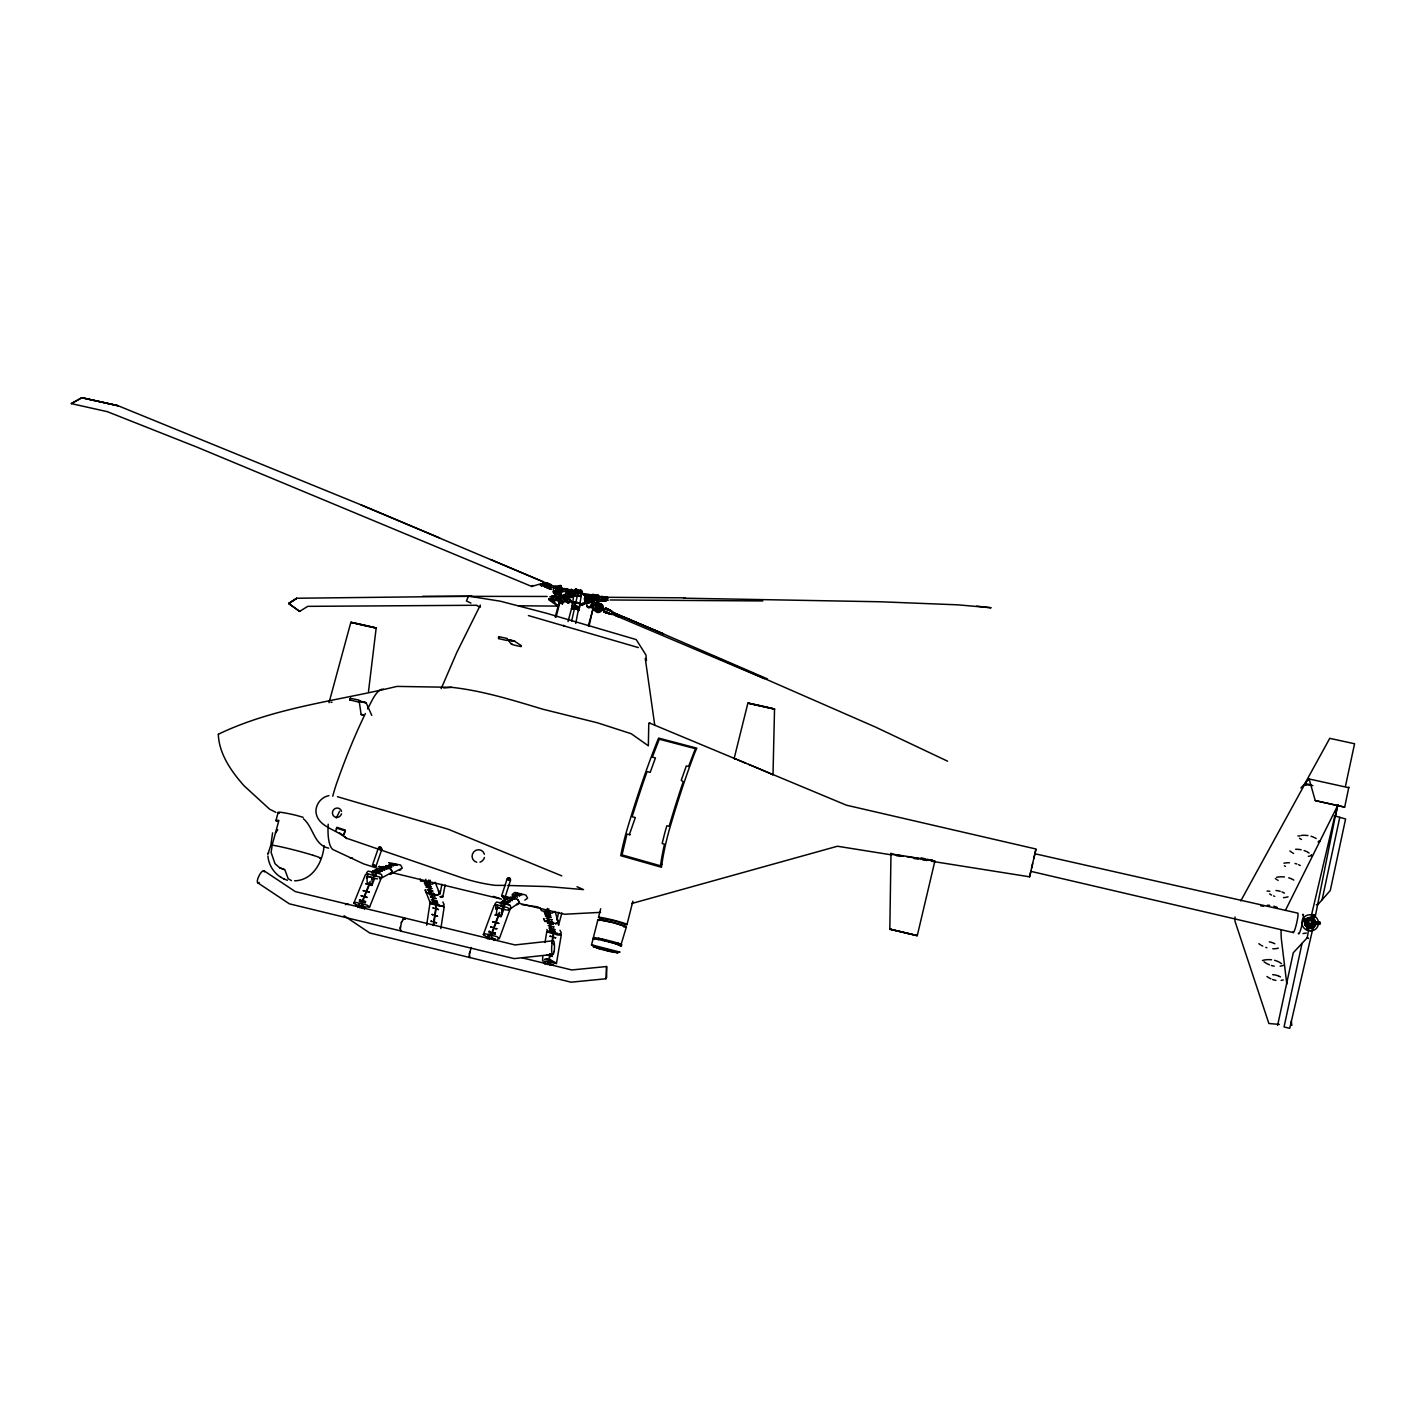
<?xml version="1.0" encoding="UTF-8"?>
<svg xmlns="http://www.w3.org/2000/svg" width="1426" height="1426" viewBox="0 0 1426 1426"><rect width="100%" height="100%" fill="white"/><g stroke="black" fill="none" stroke-linecap="round" stroke-linejoin="round"><path stroke-width="1.5" d="M502.718 896.722L501.685 895.724L507.157 878.79L509.153 878.826L510.668 879.789L505.196 896.883L503.2 896.829M502.522 896.615L503.325 896.116M559.259 595.961C559.758 590.703 559.901 599.829 560.65 598.064M566.443 598.207L566.55 597.654A2.246 1.052 0.5 0 0 565.427 597.458L565.391 597.441A4.064 3.208 89.6 0 0 569.812 602.396M570.489 601.291L568.065 598.332A2.317 1.355 -67.5 0 1 566.532 599.49A2.317 1.355 -67.5 0 1 565.569 598.171L565.142 597.94M503.717 896.241L503.128 896.027M504.947 897.168L503.895 896.33M505.196 896.883L501.792 895.599M575.32 594.089L574.714 595.818L575.694 592.86A1.979 1.408 70.9 0 0 574.393 590.417L562.361 588.671L561.808 587.405M555.267 593.073L557.263 593.59C552.468 583.858 566.336 585.48 556.514 586.781M575.088 594.767L574.928 595.676L573.965 593.537M356.161 905.884C355.965 903.834 361.598 909.806 365.359 908.095M508.583 880.234L507.175 879.004L509.884 880.484M592.343 595.48C592.45 590.204 589.847 612.895 591.451 595.551M590.774 595.498L593.947 596.228L594.945 598.047M559.883 602.538L561.951 603.269M1317.998 922.996C1319.175 926.24 1319.531 921.642 1320.405 923.246M1317.321 922.176C1316.608 921.249 1317.196 927.952 1316.697 922.978M1317.731 921.927L1316.893 923.798M890.983 853.158L889.824 929.146L892.961 929.948A87.681 7.95 13.5 0 0 914.155 934.939L917.274 935.634L934.868 861.126L931.713 860.413A81.318 9.626 9.3 0 0 920.946 858.63L904.619 856.028A84.972 10.053 9.3 0 0 899.77 855.279L898.736 855.119M890.822 929.413L889.824 929.146L917.274 935.634L914.137 934.85A81.71 6.898 13.5 0 0 892.926 929.841L889.824 929.146L890.84 929.182M1312.009 922.711L1312.544 920.358M555.659 594.909L557.833 594.357M593.412 608.332L596.799 609.847L598.938 604.357M597.512 596.763C594.553 594.285 599.063 594.464 599.722 596.763M1307.606 920.198L1307.678 921.16M1306.982 920.447L1307.018 921.57L1307.339 920.554M1307.945 920.964L1307.945 919.307L1307.072 920.822M1307.678 919.681L1306.448 920.715M1307.571 921.339L1308.177 919.913M557.459 592.182L559.758 593.412L556.372 593.893L557.085 593.163M773.017 774.425L774.532 709.043L771.466 708.276A79.66 12.923 13.8 0 0 750.896 703.678L747.901 703.089L734.14 758.489L736.101 759.274M560.026 595.141L561.131 594.054M594.517 610.078C599.312 617.743 608.51 604.713 599.401 603.661C596.674 603.679 591.879 603.572 594.072 604.25C595.034 602.645 594.517 604.357 599.455 601.255M561.684 596.407L560.329 597.316L565.944 594.357M491.346 936.65L493.218 938.397M546.942 954.707L548.208 954.85M573.412 596.246C574.589 594.25 572.824 597.013 572.592 593.519M573.983 594.232L573.359 593.234L573.43 595.997M358.407 904.369L360.368 906.134L358.407 904.369L358.086 905.51M571.879 596.995L574.339 594.624L573.234 594.874M572.147 594.999L573.395 594.25M570.578 593.608L570.739 595.872L572.913 595.783M571.683 592.699C571.291 592.877 573.02 595.89 574.001 595.48M572.735 594.945C572.753 587.227 560.168 592.592 557.245 594.089M573.127 594.749L574.232 594.82M560.543 585.623L559.865 592.806L561.309 592.129L561.684 588.35L560.489 586.995L561.684 588.35M570.863 596.015L572.361 595.676L572.503 593.198M589.098 598.617C590.827 595.854 584.482 596.656 589.312 599.49M368.871 874.281L368.817 874.441M552.914 591.469L553.734 593.466L556.265 594.018M554.767 590.827L555.16 592.86M582.503 593.466L591.594 594.981L594.357 597.013M366.981 876.812L367.213 882.837L372.382 884.084L373.969 880.145L373.184 877.026L371.972 879.379L372.382 884.084M555.035 596.46C551.648 598.867 561.487 595.605 553.217 598.118A100.765 31.907 25.9 0 0 548.885 598.76L549.99 599.152M561.095 594.392C561.398 597.726 560.329 592.325 561.363 596.335M553.591 586.799L554.322 586.122M591.54 602.2L591.451 601.202L591.897 602.218A3.815 2.264 -67.4 0 1 589.544 606.941A3.815 2.264 -67.4 0 1 586.87 605.07M596.549 606.282L597.173 605.016L598.688 605.925M494.733 939.663L495 938.682L494.786 939.663M544.518 962.764L544.75 961.89L544.465 963.584M592.396 601.219L591.719 602.057L591.059 600.667L591.309 596.585L592.61 595.462L591.309 596.585M591.933 599.312L591.897 597.886M593.216 594.357L592.146 594.499M593.234 594.82L593.287 594.571M595.337 603.358C596.371 601.736 595.925 604.981 597.244 601.023M596.3 603.376L596.228 602.521M601.612 606.638L600.667 605.765M603.269 600.453A97.61 11.283 0.2 0 1 606.513 600.132L606.549 599.74A102.048 4.67 3.7 0 0 600.114 599.597L596.496 599.33L597.369 597.654M601.415 596.549L605.854 597.209A103.724 2.567 7.1 0 1 607.939 597.547L606.692 597.423A97.645 2.299 7.2 0 1 603.483 596.959L600.667 596.478M604.232 601.077L603.555 600.453L605.587 600.738A103.617 12.602 0.7 0 0 607.761 600.275L606.549 599.74M552.682 954.44L514.18 958.611L400.92 931.142L400.296 928.13M400.314 927.863L400.456 926.579M549.794 910.822L548.297 910.465M590.257 597.244L589.954 599.312L588.653 598.991M590.204 599.223L590.346 597.084C588.368 595.676 587.637 598.956 590.204 599.223L588.974 599.455M590.417 599.348L590.56 597.013M400.243 928.736L401.508 922.176L404.414 917.934L514.982 944.939L553.431 940.732M425.269 881.054L426.82 881.268M597.227 607.993L598.51 605.462L595.783 605.515L596.442 607.494L598.421 605.533L597.138 606.371M428.263 881.678L428.852 879.949M559.224 597.191L561.184 597.476L560.079 595.498M561.184 597.53L560.471 594.945M594.285 594.749L595.302 596.3L594.214 603.43M594.856 602.824L594.446 603.822M591.897 594.606L591.327 602.538L596.068 602.948M1311.278 924.048L1311.189 922.551M1312.847 920.323L1311.314 920.572M1318.052 923.228L1318.533 921.962M1320.12 923.495L1319.799 922.64L1319.513 923.959M1304.968 920.198L1305.164 918.611M1305.111 919.324L1304.63 919.645M1310.441 928.29A5.597 5.383 23.3 0 1 1304.612 923.513A5.597 5.383 23.3 0 1 1308.854 917.578A5.597 5.383 23.3 0 1 1315.396 921.321A5.597 5.383 23.3 0 0 1306.109 919.075L1305.592 920.287M1305.129 920.554L1306.537 919.503L1305.093 918.647M1306.751 920.144L1306.287 919.841M591.059 600.667L592.218 601.897L589.598 601.398L591.38 602.556M469.457 953.495L469.724 957.523L571.113 982.193L605.979 978.753L606.638 977.291L606.603 966.525L571.755 969.965L552.397 965.224M557.78 600.15L560.097 594.963M566.086 599.205L567.619 600.293L568.528 598.207M559.259 599.223L563.11 602.485L560.222 598.813L557.673 599.116L559.723 599.722M501.756 910.519L502.202 909.128L501.774 910.608M557.12 599.865L559.562 594.963M557.637 599.811L557.655 599.918A2.299 1.818 89.5 0 0 558.19 600.399L558.439 601.79L560.186 600.667M589.704 597.637C583.127 596.246 591.255 599.241 588.136 597.886M580.917 604.428L581.558 603.858M577.084 594.731L577.049 595.872L577.423 594.963M578.154 595.979L578.261 594.856L578.903 596.086M574.108 595.64L574.731 593.18M562.646 591.041C584.553 594.66 558.618 584.375 562.682 590.667M573.109 592.521C573.305 587.227 570.596 595.622 571.416 589.134M586.514 597.957L586.674 596.799A2.977 2.335 89.7 0 1 589.954 596.87M394.859 864.887L393.255 864.78M559.955 590.524L557.816 589.295L560.311 592.182L556.603 593.466M558.154 593.287L558.279 592.04M558.76 587.352L558.885 586.086M560.988 585.712L559.598 585.623M560.489 590.471L560.721 589.33M1317.677 922.372L1316.929 921.927M1316.465 923.656L1317.571 921.891M543.163 585.07L541.666 584.143L543.573 584.446A102.298 37.272 6.8 0 1 550.935 586.906L554.732 588.475L556.033 587.441M551.292 584.749L547.548 583.127A97.77 30.606 2.3 0 0 543.805 582.289L543.769 582.664A102.28 37.326 6.8 0 1 547.441 583.858L546.835 584.036M601.629 604.571L598.67 611.701M572.682 596.228L573.983 594.981M556.693 600.293L556.283 599.009L559.455 593.911M598.171 609.882L593.751 608.866L593.893 607.672M597.138 610.31L596.228 609.918L598.67 604.071L596.05 603.109L597.69 603.287M1307.161 938.058L1309.015 927.595L1312.883 928.433L1289.746 1028.289L1284.06 1026.952L1302.045 943.335M368.496 691.539L376.179 628.01L373.166 627.244A78.68 11.925 15.4 0 0 353.612 622.859L350.849 622.324L329.014 702.697M1310.031 926.116L1313.257 926.633L1311.67 926.579A4.349 4.189 23.3 0 0 1314.576 923.656M1310.227 919.734L1310.975 919.966A2.888 2.781 23.3 0 0 1307.517 922.408A2.888 2.781 23.3 0 0 1310.547 925.492L1311.831 925.955M1311.171 926.098L1310.155 925.527M1317.606 904.904L1330.28 890.519L1345.591 818.97L1334.807 815.904L1311.635 914.476L1312.49 914.886M1312.74 915.474L1311.581 915.332L1313.578 916.116M336.643 829.112L336.536 828.078L335.876 831.037M1312.669 916.758L1311.26 916.258L1312.597 917.346M1312.383 926.668L1311.457 926.169A3.797 3.654 23.3 0 0 1314.077 923.478M1312.865 921.82L1312.615 921.481M560.899 595.569L560.668 594.107M561.897 595.444L562.931 595.872M561.291 595.694L562.468 595.783M600.15 605.373L599.562 603.751L599.134 604.998L601.54 606.157M1313.631 916.49L1314.309 916.882M1312.455 916.312L1315.289 916.241L1313.15 915.51M1314.576 915.314L1315.485 915.367L1335.324 816.029M609.294 613.501L610.31 613.946L605.248 612.556L609.205 613.733A96.112 5.294 18.7 0 0 612.021 614.517L611.166 614.143A102.012 6.025 18.8 0 0 607.583 613.037L603.715 611.986M604.25 612.2L606.959 613.02M485.927 937.221L485.838 937.025M610.239 614.107L608.742 613.483M565.783 594.161L567.958 592.45A3.048 1.141 6.1 0 1 571.541 592.503L571.38 592.663M598.207 606.763L596.46 606.157L597.155 605.177M591.897 602.218L591.612 601.059M591.487 602.699L592.36 601.469M571.22 596.852L570.935 596.87A2.353 1.836 89.5 0 1 570.008 593.626A2.353 1.836 89.5 0 1 572.699 592.949A2.495 1.961 89.5 0 0 569.776 593.715A2.495 1.961 89.5 0 0 570.988 597.227A2.495 1.961 89.5 0 0 573.484 595.105L574.286 595.694M573.02 595.337L573.27 595.462A2.353 1.836 89.5 0 1 570.846 596.959L571.077 596.585M426.641 925.153L429.957 903.3L431.615 902.979M433.165 925.331L436.124 905.688M433.611 925.438L436.57 905.795M595.141 603.644L594.321 602.521L595.159 603.858M1314.505 925.902L1314.166 927.542M440.848 928.593L444.199 906.74L442.916 905.528M591.594 596.763L592.236 596.906M590.667 601.932L591.523 601.38M594.161 604.178L593.84 602.681M469.51 953.228L469.76 951.998M556.14 587.672L555.694 585.908L557.994 586.407M496.943 908.487L496.515 909.342L496.961 907.899M469.368 954.101L471.204 947.524M556.728 597.227L555.409 598.421M558.457 593.43L559.58 593.145L558.742 593.697M555.89 587.975C554.678 587.334 556.087 588.065 555.73 587.191M554.91 587.744L555.89 587.441M542.771 955.652L542.575 960.928L556.425 963.548L561.274 935.01L559.848 933.763M544.982 942.497L546.818 931.517L548.404 931.178M547.584 963.388L547.406 964.261M552.914 931.873L554.126 933.246M548.422 962.479L549.901 953.691M551.755 942.711L553.235 933.923M548.885 962.586L550.365 953.798M552.219 942.818L553.698 934.03M549.42 963.744L547.334 964.422L553.538 964.956M550.507 964.101L550.311 965.01M432.916 903.496L434.324 904.173M438.709 904.886L440.117 905.563M572.717 594.856L573.288 593.751L571.862 594.392M545.231 909.966L546.711 910.412L547.334 908.398M576.55 588.778L575.088 589.58L576.585 589.491M371.491 872.872L373.077 873.247L372.667 875.564M374.272 874.245L376.268 874.013L375.84 876.33M572.396 593.911L570.953 593.519L572.361 593.608M572.147 593.786L571.202 593.376M574.696 594.535L574.856 596.335L575.427 594.196M395.43 863.782L375.056 872.462L368.068 871.143L366.5 872.944L367.266 875.314M375.056 872.462L381.455 874.352L382.15 876.705L379.423 878.773M605.301 598.956L602.628 598.795M500.134 903.817L501.756 904.209L501.31 906.526M502.932 906.918L503.378 904.583L504.911 905.403M1312.704 925.617L1312.989 924.137M394.949 863.657L374.557 872.338M439.974 894.173L441.9 884.28M439.868 896.669L442.862 896.74L445.162 884.886M1317.303 923.121L1316.947 921.927M1317.357 923.567L1317.517 922.265M508.119 909.77L510.918 907.685L510.223 905.314L503.752 903.211L520.116 893.656M520.615 893.763L512.344 898.166M577.067 590.382C587.245 594.036 576.906 589.883 581.238 590.114M1306.751 920.43L1306.198 920.929A3.975 3.815 23.3 0 1 1307.909 919.806L1307.642 921.232M573.609 595.729L572.967 600.738M557.406 918.273L558.6 912.301M486.106 936.882L495.232 939.645M561.88 912.907L558.618 925.117M1277.625 1025.383L1293.275 952.764L1306.876 938.148L1308.498 938.361M1317.232 904.904L1316.323 904.53M603.537 598.136L602.966 598.225M603.572 598.902L602.574 598.171L605.337 598.35M603.679 598.777L604.535 598.082L603.002 597.904M558.012 598.35L559.687 598.35L558.635 597.922M577.387 595.426L571.683 621.005M578.332 595.622L578.885 595.123M1345.538 785.886L1354.575 743.748L1329.745 738.347L1304.843 783.658M1322.098 899.77L1339.78 817.312M1348.836 787.74L1309.121 778.97L1315.253 800.592L1344.682 807.134L1348.853 787.116M613.073 614.25L612.111 612.93L614.428 613.643M613.055 613.358L614.303 613.501M612.057 613.269L614.481 614.125L613.84 613.394M586.353 597.405L586.763 596.781A2.977 2.335 89.7 0 0 586.585 600.97A2.977 2.335 89.7 0 0 589.936 600.863L589.829 601.219M367.641 877.56L367.177 878.184M1030.855 871.339L1293.435 932.586A10.053 1.176 -77 0 0 1296.715 922.854A10.053 1.176 -77 0 0 1297.874 913.157L1034.902 853.746L1035.989 849.023L846.367 805.173L649.579 723.053M350.136 699.221L350.636 698.33L358.942 700.095M350.35 699.043L350.19 700.006L358.586 702.055M931.249 861.197L1029.572 876.812L1030.588 872.427M1035.098 852.926L1033.797 858.559M1035.882 849.486L1031.568 868.22M1032.656 863.514L1029.572 876.812M1316.858 922.426L1316.537 923.513M1317.196 922.889L1318.266 924.315L1319.87 923.977M561.755 602.984L557.192 599.972L558.546 600.506M562.789 603.786L560.774 602.806L561.755 603.269M581.077 596.638L580.115 602.432M268.694 852.819L267.874 853.924M621.005 944.743L626.353 927.06M626.977 924.618L632.894 901.161M551.523 596.781L552.379 596.086M551.559 596.389L556.889 596.549L556.889 597.476M552.575 596.514L552.094 596.3A96.291 37.45 22.6 0 0 549.83 596.852M554.447 596.032L555.605 596.193L552.058 596.46M594.731 946.187L591.54 944.832L593.109 938.7L598.813 939.627M595.355 938.361L593.412 937.47L597.904 919.752M598.528 917.31L600.702 908.754M588.261 625.978L594.25 604.802M589.081 626.21L593.769 604.588M630.239 834.709L626.941 834.121L622.039 854.905L660.505 865.778L660.666 864.477A44.545 6.791 -76.8 0 1 664.017 846.206L664.48 844.174L662.163 843.532L664.605 833.586L666.833 825.743L669.133 826.331L670.844 820.538A230.406 32.566 -76.6 0 1 683.232 781.662L681.236 780.343L686.316 765.887L688.562 766.475L695.389 748.686L659.293 739.221L652.324 757.153L655.443 757.937L650.203 772.375L647.065 771.573L646.121 774.247A265.931 41.033 -76.5 0 0 633.697 811.697L632.128 816.741L635.319 817.561L629.329 834.727M555.213 617.03L560.365 597.904M556.033 617.28L561.006 598.136M567.78 589.562L565.053 589.455M571.719 608.92L572.396 602.289M575.391 589.99L577.601 593.02L577.993 591.879M572.664 602.342L573.84 603.341M568.029 621.593L571.594 608.385L572.717 608.724M573.252 602.129L576.086 602.628M577.013 590.578L582.075 591.772L580.435 590.275M579.954 604.891L579.722 605.016A5.258 0.998 14.9 0 0 581.452 604.089A5.258 0.998 14.9 0 0 575.498 602.022A5.258 0.998 14.9 0 0 571.79 602.164M572.218 602.432A4.741 0.909 14.9 0 1 575.961 602.467L576.764 602.788A4.741 0.909 14.9 0 1 581.309 604.571L581.345 604.66A4.741 0.909 14.9 0 1 579.758 605.052L580.703 604.838M572.325 602.467L572.539 602.556A4.741 0.909 14.9 0 0 573.929 603.323L574.054 603.608A4.741 0.909 14.9 0 1 572.289 602.61L572.272 602.2A4.741 0.909 14.9 0 1 576.033 602.235L576.817 602.414A4.741 0.909 14.9 0 1 581.362 604.339L576.764 602.788M575.747 623.412L578.457 609.365M578.225 610.488L580.667 604.214M582.592 604.749L581.719 605.194L582.45 603.947M588.065 594.339L588.653 595.89M1319.531 923.228L1318.462 922.8M272.58 832.891L270.887 845.012L267.91 853.96M275.931 820.61L278.088 812.695M272.152 845.119L278.89 820.431A26.702 1.8 14.6 0 0 277.09 821.394M604.82 597.12L603.733 596.959L606.228 597.28M605.979 597.227L604.374 596.763M324.112 845.743C322.722 862.017 312.9 880.323 294.629 880.822M595.712 602.538L595.587 604.089L594.41 602.521M595.569 604.036L594.553 602.699M497.585 904.886L497.71 906.383M581.327 595.908C580.756 596.71 581.594 597.138 581.202 593.965M336.358 817.936L339.62 811.251M555.677 933.406L554.643 932.729L557.637 933.299M401.312 922.854L401.758 921.553M428.21 881.892L429.707 882.248M548.226 910.768L548.85 908.754M560.525 593.02L561.184 585.872M595.712 606.139L597.173 605.016M549.973 922.569C542.7 890.127 548.725 940.055 559.776 934.547L561.345 932.996L559.99 930.251M547.031 911.802L552.005 913.175L554.91 911.392M546.871 929.502L548.297 932.265L553.199 933.46L550.008 922.408M542.825 584.535L541.185 584.981M552.789 932.034L550.204 931.641L551.327 932.105M540.294 584.731L541.737 584.072L540.418 584.5M540.507 584.696L541.47 584.072M549.812 931.998L551.755 931.873M429.689 882.302L430.331 880.305M425.233 881.232L425.875 879.236M558.653 600.346C554.322 600.774 550.026 599.883 555.177 600.578M553.341 601.059C551.327 600.31 553.787 600.364 553.413 601.112M553.395 600.061L550.864 600.096L553.538 600.649M552.486 600.168C555.873 600.72 550.81 599.847 552.005 600.613M518.85 605.765L558.119 606.121L554.072 601.968A139.873 113.492 -86.4 0 0 551.702 599.918L551.719 599.74M552.575 600.863L552.325 600.667M442.898 901.998L444.181 904.708L442.577 906.241C427.943 907.685 435.483 880.555 420.652 881.108L420.242 879.04M427.034 882.979L432.096 884.28L434.841 882.551M425.18 890.056L430.385 903.3L436.106 905.154L426.57 882.872M578.653 595.302L579.419 596.389L579.616 595.48M434.324 903.407L433.005 903.389L435.661 904.066M373.879 865.867L372.578 864.744L378.389 848.042M373.683 865.992L376.09 865.885L381.776 849.522C382.328 847.935 377.284 846.955 378.692 848.933M586.977 597.12L587.387 597.94M1311.189 931.018L1311.563 929.948M570.792 593.644L571.879 593.84M1306.519 919.966L1305.681 920.34M1306.644 920.447L1306.822 919.271M1312.597 920.643L1312.829 920.037A3.797 3.654 23.3 0 1 1313.542 920.715M1318.07 923.014L1320.226 922.337M1319.567 923.567L1318.729 923.21M1319.995 923.798L1320.155 922.604M470.705 948.753L471.115 947.737M501.578 915.242L503.039 911.25L502.54 908.166L501.578 915.242L496.319 913.977L497.282 906.9M497.317 939.253L499.385 938.486L509.991 909.449L507.513 907.56L496.177 904.833L494.056 905.599L483.343 934.6L486.052 936.525M487.781 937.007L488.084 935.884L489.76 936.472M499.314 912.444L490.918 935.171M491.435 935.385L499.813 912.569M502.54 906.241L502.558 907.56M494.091 939.164L494.127 940.465M561.309 592.129L560.828 593.341L556.372 593.893M364.129 906.918L369.619 906.989L381.099 878.416L379.726 877.061L367.391 873.835L365.43 874.637L353.844 903.157L356.518 905.064M361.17 903.763L370.243 881.321M369.922 883.496L361.651 903.799M361.295 906.294L361.616 905.154L363.22 905.546L363.577 906.918L362.347 906.473M373.719 875.297L373.844 876.58M592.485 601.701L591.273 601.915M592.432 602.111L591.237 601.968M593.002 601.184L594.25 599.33L591.808 599.241M489.189 938.023L489.243 939.271M504.127 906.722L504.18 907.952M597.69 608.064L596.621 607.333M598.189 605.319L597.476 607.975M595.034 610.578L594 609.9M598.92 606.888L599.259 608.492M600.31 604.036L598.528 605.266M602.432 610.007L603.162 608.278M612.039 612.057L612.182 611.701A102.066 5.936 27.3 0 1 608.902 609.9L605.462 607.85M605.979 608.064L610.542 610.578A96.219 5.223 27.4 0 1 613.055 612.075L602.289 607.904M545.178 586.639L545.302 587.12A103.474 45.846 10.2 0 1 542.504 585.159L543.573 584.446M546.479 587.334L545.195 587.066L551.63 589.33M547.744 587.28L550.846 588.974M548.315 587.102L547.21 586.371A97.948 40.57 11.5 0 0 543.538 584.803M646.459 660.523L645.925 654.962L636.21 639.579L546.764 613.323L500.312 601.202L468.512 596.157L466.427 600.952L470.936 603.091M441.169 688.669L456.89 652.27L480.366 605.087M572.289 606.371L579.33 608.278M579.081 610.221L578.136 610.096M578.617 610.809L577.655 608.973L572.04 608.064M554.536 600.079C553.252 598.011 549.58 600.774 551.773 600.007M560.507 596.514L559.865 597.744M558.671 601.059L559.188 601.059M560.525 602.521L561.095 601.38L562.557 602.057M562.307 603.715L561.024 602.931L562.236 603.804M563.27 599.009L564.66 596.193M557.352 598.367A2.299 1.818 89.5 0 1 558.315 596.407L559.705 594.999M1285.414 910.394L1338.034 804.817M601.986 599.847L601.647 599.972M573.715 592.467C575.534 590.114 573.502 592.842 571.095 590.81M573.359 593.234L574.767 594.072M573.84 594.018L573.965 595.177L575.302 594.802M603.269 599.063L605.034 598.439M572.414 595.676L573.377 593.947M571.006 593.751L571.095 595.622M556.015 594.624L555.784 594.268M555.017 594.642L556.639 594.268M1240.78 900.893L1304.683 784.389L1312.883 785.619M578.778 592.966L577.191 595.801M567.584 602.538L563.359 599.704L561.523 596.335A3.012 0.98 26.6 0 1 560.668 595.355L560.008 596.175L559.652 595.141M564.981 597.494L565.534 598.314A3.832 3.012 89.6 0 0 569.723 602.164M595.016 603.358L595.64 602.913M275.557 832.731L277.731 829.611M275.521 832.766L276.573 831.126M563.733 595.248L563.769 596.799L565.89 597.244M555.997 600.328L555.926 600.328A107.003 35.222 27.4 0 1 549.937 599.597L548.903 599.9L558.012 606.193M612.396 613.233L613.394 613.661L612.752 612.752M613.911 613.875L612.128 613.447M553.573 601.041L552.575 600.382M564.001 595.765L564.001 596.692L564.019 595.515M402.72 919.378L403.914 917.987M1306.769 919.93L1304.95 920.43M1311.243 920.055L1312.669 919.806M1317.695 922.604L1319.139 921.784M1318.533 922.622L1319.513 922.782M1320.102 923.264L1318.89 923.977M506.016 903.032L508.636 902.587L507.21 902.319M557.281 589.669L558.493 589.615M553.217 598.118L550.026 599.473M551.577 599.259L550.882 599.187M549.883 599.312L550.454 599.312M549.776 599.918A102.119 25.704 30.2 0 0 552.593 600.649L553.217 600.257M600.096 610.239L601.006 609.241L596.175 607.155M564.001 602.556L559.812 599.686L558.849 597.227M553.894 587.655L554.821 586.478M590.649 601.13L590.204 601.112A2.335 1.39 -67.3 0 1 589.669 601.915L590.275 602.075M498.833 636.834L498.565 638.491L498.654 636.816M581.095 593.929L582.378 593.929M372.578 864.744L376.09 865.885M372.614 865.119L373.434 865.635M608.492 609.365L606.834 608.617L608.136 609.401M605.141 609.098L609.312 610.078M607.423 610.061L609.562 610.364L609.009 609.49L610.702 610.845M610.471 610.72L611.522 611.184M374.218 865.742L375.323 865.76M598.171 610.061L596.781 610.809L597.209 609.597L599.205 610.453M81.817 397.836L71.3 403.611L81.763 397.676L117.948 405.679L361.295 504.982M380.671 878.523L392.4 872.07L390.688 868.969L378.514 866.58L379.726 866.348M550.917 964.332L550.258 965.135L552.29 964.796M551.131 962.639L549.67 962.283M559.259 593.626L560.311 593.305M580.168 592.966L581.826 592.824L581.416 591.826M546.746 961.57L548.208 961.926M545.98 963.923L544.411 963.709L545.071 962.907M512.148 894.423L514.857 892.391L525.855 895.029L527.62 898.13L524.821 900.145M509.385 909.521L519.403 902.569L517.674 899.432L506.533 896.758L503.717 898.808L506.533 896.776M349.994 699.899L350.582 698.312M350.35 698.33L349.851 699.916L350.689 698.401M390.938 873.871L389.708 874.12L392.471 872.088L390.688 868.969M390.92 873.871L402.328 868.095L400.581 865.012L388.567 862.677M587.423 602.61L582.735 604.909M571.309 594.143L572.842 594.179M517.888 904.387L516.64 904.619L519.474 902.587L517.691 899.45M440.955 896.687L442.113 896.883L441.204 896.704M566.051 598.867L565.837 598.225M571.202 593.519L570.667 595.355L572.361 595.729M603.733 598.902L603.091 599.08M603.804 599.063L605.105 598.795L602.538 598.777M1300.904 787.99L1309.121 778.97M541.238 585.694L542.272 585.337L540.365 585.052M560.275 586.068L559.206 586.068L560.347 585.426M1315.253 800.592L1344.682 807.134M596.603 602.538L594.571 603.216M501.738 896.098L502.79 895.956M502.326 896.294L505.089 896.99M565.534 598.314L566.871 597.744M345.502 904.708L346.286 903.995A6.203 1.907 -63.6 0 1 348.015 904.726M353.844 903.157L355.805 902.391L367.017 905.1L369.619 906.989M401.401 931.089L289.335 903.817L257.839 882.854M595.408 603.679L594.072 603.644M557.798 587.459L558.76 586.835L557.94 588.047L560.026 589.295M557.423 588.368L558.618 588.368M509.991 909.449L507.923 910.234M597.993 611.522L601.006 604.214L601.701 605.373M556.996 596.799L556.764 596.852M598.207 597.815L598.278 599.58M599.419 611.041L597.726 611.291M483.343 934.6L485.482 933.852L496.89 936.615L499.385 938.486M612.717 613.216L613.946 613.733M614.143 614.285L613.091 614.125M565.124 597.316L564.197 596.817M589.972 601.13L590.257 601.202A2.335 1.39 -67.3 0 1 589.598 601.879M566.657 598.136L565.837 598.563M587.102 602.806L581.398 604.428M603.109 598.118L603.679 598.047A108.661 5.33 3.9 0 0 607.904 597.94M591.202 601.38L590.204 601.255M557.905 598.688L557.798 597.619L559.616 597.654M288.765 603.679L299.638 611.398L307.749 606.353L476.783 605.266M597.423 606.71L597.779 606.763M976.774 606.139L991.106 607.761L957.826 604.838L880.27 601.772L683.571 598.171M218.392 734.212C274.202 707.349 337.267 700.932 396.891 686.405L451.579 687.314C482.737 690.754 512.861 700.202 542.753 709.185L597.423 722.804L631.237 733.73L648.349 745.816L648.777 723.303A39.447 4.26 81.8 0 1 650.042 723.463M560.685 588.457L559.259 587.851L560.186 587.209M564.856 597.013L565.73 597.316M593.305 601.112C583.181 607.369 585.533 589.651 592.788 596.104M572.646 594.571L572.093 594.482M572.45 605.497L572.521 606.674M577.851 606.478C583.787 609.775 571.808 603.555 572.682 606.513M589.526 597.708L588.207 597.262M603.448 598.011L605.854 597.209M585.409 602.36L582.182 603.323M532.861 585.444L531.702 586.46L539.901 584.054M1306.501 920.626C1303.346 919.271 1302.419 923.103 1304.344 920.715M542.094 585.462L541.149 585.409M540.81 584.25L541.827 584.036M583.573 593.947L584.856 594.072M607.708 597.779C608.207 602.36 594.232 598.385 598.51 597.244L684.997 597.85M556.889 597.405L556.015 597.173M581.665 603.929L582.147 605.034M583.412 594.624L584.749 595.034M606.603 966.525L605.979 978.753M381.794 849.308L380.011 849.165M612.61 613.002L613.75 613.198M614.214 614.321L612.217 613.75M571.951 597.244C568.314 599.241 568.101 592.111 571.131 592.129M374.236 865.671L375.252 865.974M375.555 866.348L374.895 865.439M542.753 582.664L543.805 582.289M502.665 909.325L503.717 909.877L502.772 910.483M555.962 589.936L557.816 589.295M328.943 795.637C321.51 796.991 315.841 803.943 315.93 811.501C317.053 827.133 337.249 829.522 346.661 838.595M291.457 880.591L288.177 878.737L284.861 869.646L279.71 867.792L275.004 863.693L271.118 852.409L272.188 845.137A26.72 1.515 14.5 0 1 312.936 855.261M498.922 907.738L499.76 908.344M631.718 903.514L837.418 846.242L891.91 854.94M600.382 601.059L603.234 600.453L600.114 599.633M1315.235 915.296L1314.184 915.26M604.963 600.649L603.519 600.417L606.353 600.417M604.802 600.613L600.542 599.918M443.753 687.992L451.579 687.314M597.048 605.462L598.1 605.658M561.274 935.01L546.818 931.517M1307.018 938.058L1308.319 938.326M444.199 906.74L429.957 903.3M600.738 597.476L603.465 596.941M603.911 610.613L604.499 608.849M559.776 587.886L560.668 588.047M399.583 870.092L400.813 869.86M947.577 761.181L875.457 727.064L713.053 656.049M572.343 605.462L574.09 605.515M571.773 608.118L572.664 607.797M572.806 608.367L571.398 608.652M571.969 608.349L572.45 609.027M579.455 608.118L578.136 608.403M555.231 586.977L547.37 583.287M469.724 957.523L369.708 932.978L344.058 915.742M1302.972 933.584L1306.323 933.014M425.251 890.074L426.552 892.836L437.996 895.082L439.671 893.549L435.162 882.302M544.999 921.356L543.627 918.576L544.999 921.374L556.603 923.656L558.208 922.087L555.498 912.854M555.391 923.87L558.279 922.105L556.817 919.307L557.744 920.02M604.018 600.97L601.13 601.13M605.052 600.774L606.282 600.72M436.802 895.296L439.618 893.532L438.299 890.787L439.208 891.5M553.948 944.868L553.983 943.638M555.374 596.139L556.425 596.282M550.222 589.188L546.764 587.601M604.481 599.17L602.913 598.67M541.024 585.623L542.736 585.373L541.434 585.712M612.431 612.77L613.18 613.055M366.945 876.651L366.5 878.06L368.015 875.778M558.689 924.975L558.208 924.28M593.198 602.592L592.271 602.556L593.323 602.824M572.058 593.073L570.739 593.376M571.933 595.319L571.666 595.07M381.562 848.114L379.066 846.759L380.011 847.739M373.38 865.19L375.448 865.653M375.822 866.17L374.414 866.045M581.576 605.194L582.164 604.143M603.109 601.148L602.129 600.702M577.851 592.075L575.266 591.79M375.163 628.064L376.179 628.01L375.198 627.761M600.56 912.355L564.5 914.244L519.064 903.335M1297.945 835.975L1299.977 835.921M559.117 586.817L560.668 587.476M593.198 597.957L594.268 597.993L592.075 597.886M593.769 594.606L592.877 594.749L597.138 595.195M1315.146 916.294L1313.988 916.152M624.41 926.383L613.643 922.533L599.33 919.948M1314.184 917.292L1315.093 917.078L1313.881 916.562M1310.993 921.232L1312.152 921.356M1313.524 921.784L1312.58 921.784M603.394 599.972L603.394 599.936A108.661 5.241 3.9 0 0 607.797 599.883M1311.118 925.955L1312.615 926.009M1311.76 927.488L1312.722 927.399M422.684 596.282L547.156 596.46M472.059 596.211L296.893 598.243L288.747 603.465L299.692 611.398M592.699 595.123L591.594 602.093M595.408 594.981L598.296 595.302M558.35 596.478L559.955 596.496M588.742 599.473L590.311 599.49M594.072 599.437L594.874 599.419M610.15 599.972L762.767 600.934M505.624 885.421L495.428 885.35A98.376 48.056 21.1 0 1 463.183 878.256L346.785 838.31L339.566 832.909M593.412 937.47L599.134 938.379M591.808 600.096L593.073 600.132L591.986 600.061M593.893 597.957L592.77 597.94M593.59 599.312L592.949 599.401M591.54 944.832L620.043 952.122L617.351 951.819M619.936 945.759L617.886 944.511M620.684 945.973L621.593 945.991L615.337 943.727M507.781 885.475L548.226 886.58L583.519 889.61L576.995 886.722M598.51 597.244L602.396 597.369A141.744 110.568 -85.6 0 1 606.21 597.601L607.12 597.708M596.817 606.406L597.993 607.102M441.454 896.633L440.759 896.687M773.534 709.007L774.532 709.043L771.537 708.455A85.364 14.848 13.9 0 1 763.676 706.797M345.163 830.912L343.987 834.192L345.163 830.912L336.536 828.078M572.254 608.296L573.341 608.421M551.042 586.942L547.21 586.371M1267.072 891L1269.835 891.268M538.119 906.954L522.219 904.654M593.858 604.713L592.503 608.029L589.205 606.763M1312.9 917.132L1311.956 916.775L1313.524 917.257M1260.798 905.884L1263.543 906.187M1279.318 1024.403L1268.89 1023.512L1235.023 921.321A32.067 30.962 22.8 0 1 1235.041 917.007M592.681 602.841L592.004 602.645M1318.783 921.945L1319.888 922.23M606.692 597.423L607.939 597.547M606.513 600.132L607.761 600.275M572.878 608.064L578.6 610.025M521.934 894.601L522.13 894.904M613.911 614.428L612.574 613.857M388.906 865.012L388.781 864.726M553.591 600.025L552.646 599.829M559.277 588.635L560.596 588.813M603.162 597.886L605.23 598.171M604.392 599.259L602.77 598.991M1310.512 926.811L1309.46 926.757A4.349 4.189 23.3 0 1 1307.107 919.788A4.349 4.189 23.3 0 1 1314.451 921.463M587.833 595.212L584.107 594.606M606.3 597.084L603.947 596.656M560.133 594.767L561.666 595.159M574.036 605.48L575.32 605.729M573.27 608.385L576.55 609.169M906.704 856.652L921 858.933M896.277 855.636L900.644 856.331M913.763 858.416L918.13 859.112M922.497 859.807L926.864 860.502M520.722 895.261L520.74 895.51M519.242 896.312L519.42 896.098M393.309 865.867L393.255 866.117M1312.847 914.529L1314.326 914.832M1311.67 921.285L1313.293 921.659M549.117 584.678L550.65 584.963M1310.797 926.116L1312.223 926.704M1310.423 926.775L1312.348 927.203M572.539 602.556L573.787 602.414M601.897 596.442L606.531 597.316M773.569 708.865L774.532 709.043L747.901 703.089L750.985 703.856A85.364 14.848 13.9 0 0 756.6 705.193M503.485 897.025L504.447 896.651M503.966 897.31L501.685 895.885M611.665 951.712L615.283 952.265L613.162 951.356M559.135 589.883L560.471 590.061M582.325 594.161L584.09 594.606M1313.774 915.225L1312.348 914.868M932.818 860.698A85.221 10.927 9.3 0 1 931.731 860.538A84.794 10.535 13.3 0 0 932.818 860.698L934.868 861.126L928.593 859.682M392.061 863.443L391.99 863.693M395.109 865.154L395.055 865.404M517.299 897.079L517.317 897.346M510.758 896.936L510.758 897.204M598.617 938.219L602.146 939.039M598.296 939.449L605.23 941.071M81.621 397.694L117.948 405.679M1304.95 783.534L1311.154 784.906M81.763 397.676L118.019 405.768M71.3 403.611L107.324 411.668L197.18 447.229L531.845 586.514M498.922 636.673L507.3 638.527M498.547 638.616L506.925 640.488M601.808 938.914L605.551 939.823M603.929 948.86L595.676 947.256L597.85 948.183M607.03 950.661L617.868 952.942L611.291 950.803M610.542 951.623L604.196 950.09M575.141 589.366L581.897 590.97M576.781 589.972L581.844 591.166M575.302 605.711L577.922 606.46M516.533 893.87L520.633 894.851M501.738 899.182L391.312 872.48M546.497 911.856L541.47 910.644L540.08 907.827M503.717 903.389L496.605 902.052L495 903.852L495.767 906.241M505.107 903.71L509.314 904.726M367.035 876.402L377.427 878.915M495.891 907.435L506.462 909.984M404.414 917.934L405.002 919.164L404.414 917.934L295.325 891.606L263.846 870.68M359.245 901.392L365.519 902.908M488.868 932.836L495.25 934.387M544.411 959.27L553.965 961.587M522.273 957.844L545.944 963.655M1335.164 815.993L1334.308 816.011M1313.239 916.954L1314.255 917.542M1311.492 925.884L1312.223 926.098M605.408 939.752L612.823 941.641M605.105 940.982L608.866 941.926M606.781 949.431L593.073 946.597L599.722 948.736M606.513 949.502L609.954 950.269M601.041 949.27L604.464 950.037M608.777 941.944L612.52 942.889M1309.549 925.795L1313.114 926.74M441.686 896.205L442.862 896.74M528.422 615.569L638.349 647.582M609.027 950.162L612.841 951.071M598.189 948.468L601.968 949.377M612.217 942.853L615.818 943.816M612.538 941.623L618.831 943.406M380.599 847.151L380.795 847.222M379.886 849.504L381.758 849.361L378.567 848.399M1311.635 927.987L1312.758 928.326M337.445 796.706L447.96 829.13L561.791 875.867M550.65 599.455L551.024 599.544M590.827 602.129L590.221 601.772M615.64 942.497L620.773 944.065M377.444 868.256L363.648 863.906L332.775 849.468A50.177 14.67 -76.4 0 1 328.194 824.21M604.107 608.688C598.581 609.9 611.469 613.929 612.182 614.16M612.592 614L613.715 614.41M303.15 817.33L296.483 815.405A26.684 1.889 14.7 0 0 279.264 813.373M312.954 855.261L316.875 856.527A26.755 1.515 14.5 0 1 319.887 858.505M541.363 585.462L542.611 584.838A108.376 42.352 5.6 0 0 548.208 587.869L548.279 587.904M336.821 827.294L345.431 830.146M553.948 596.496L554.001 596.514A100.747 31.978 25.9 0 0 551.702 596.799M493.396 896.366L499.724 898.523M577.459 593.127L575.444 592.539A5.258 1.016 14.9 0 1 580.952 593.59A5.258 1.016 14.9 0 1 584.303 595.337M582.485 593.466L581.452 593.02M1305.753 918.629L1306.234 919.039A5.597 5.383 23.3 0 0 1309.139 928.059M370.047 877.079L371.081 877.168L369.584 876.812M283.952 878.951L287.41 880.288M576.603 590.774L577.886 591.683M279.71 867.792L284.273 869.593M577.173 609.08L578.19 609.508M734.158 758.418L736.03 759.167M771.038 773.944L773.017 774.728L770.985 773.837M476.997 605.729L480.402 607.12M615.372 613.483L616.014 613.733A137.449 82.797 -69.8 0 1 618.599 614.998C628.117 619.454 611.54 616.335 615.372 613.483L663.5 633.946L623.875 617.084M595.622 606.923L596.763 607.672M600.631 606.745L598.35 605.765M596.852 611.112L598.421 611.843M745.976 763.249L745.673 763.124A80.712 8.057 23.7 0 0 741.199 761.27M439.582 537.887L361.152 504.947L543.056 581.737M748.632 764.354L759.595 768.953A95.934 10.374 23.7 0 1 763.142 770.468L764.3 770.949A79.909 7.986 23.6 0 1 766.618 771.947M490.651 559.509L542.95 581.648M574.018 603.733L573.876 603.465A5.258 0.998 14.9 0 1 571.951 602.378M598.118 602.645L601.522 604.339M600.382 605.551L598.029 604.517M613.18 612.538L662.876 633.679M560.418 591.22L558.992 590.614L560.561 591.148M764.443 678.705L612.449 614.267M598.1 608.866L599.49 609.455M593.751 608.866L596.478 609.294L595.961 610.524L597.423 611.362M578.6 591.915L579.705 591.879M598.67 604.071L599.633 605.212M598.599 606.745L601.522 607.993L601.54 606.282M597.066 611.451L597.94 609.918L596.977 608.991M662.234 633.411L767.384 678.901M596.995 609.49L598.457 610.114M594.303 939.413L593.109 938.7M620.025 943.905L621.896 944.761M555.017 962.265L556.425 963.548M509.581 877.97C507.603 877.578 512.968 879.575 507.727 877.756M328.675 848.149C313.773 845.03 313.667 827.347 303.417 818.774M558.885 591.576L557.726 590.507M275.878 812.339L269.621 809.202L244.06 785.797C231.422 771.555 218.998 753.855 218.321 734.372M610.061 610.328L611.54 610.952M541.987 584.607L540.989 584.482L542.486 584.642M267.91 855.992C268.587 864.673 273.596 872.837 281.029 877.346M613.412 612.93L613.073 612.841M280.726 877.186L284.113 879.04M373.648 865.76L372.596 864.905M606.496 612.396L607.547 613.037M605.444 611.647L604.392 610.881M521.292 645.639L514.447 641.147A21.301 20.463 -38.6 0 1 507.513 639.632L511.488 644.178A20.677 19.893 -38.7 0 0 514.982 645.265L519.278 646.245A20.695 19.911 -38.5 0 0 521.185 646.584M1306.572 918.897L1304.79 918.79L1304.416 920.519M571.238 600.702L568.849 598.421M1304.683 784.389L1305.895 785.245M557.584 590.382L557.192 591.202M1313.364 924.458A4.331 4.171 23.3 0 1 1312.366 926.383L1312.49 926.597M540.311 584.892L541.488 585.337M608.367 613.18L606.585 611.79M425.643 892.123L426.552 892.819M548.885 598.76L549.937 599.597M557.709 599.99L558.796 600.97M598.421 596.781L598.332 596.71A2.353 1.818 89.8 0 0 595.961 597.316A2.353 1.818 89.8 0 0 596.015 600.328A2.353 1.818 89.8 0 0 598.332 600.774M570.953 601.647L568.831 598.207M400.92 931.142L400.314 929.93M1306.644 918.754L1307.606 919.217M371.758 715.371L366.108 702.697A21.533 16.114 -6.6 0 1 359.192 701.129L361.117 714.533A20.944 15.757 -6.7 0 0 363.024 715.192M599.776 918.166L614.089 920.75L625.675 924.601M359.281 906.615L359.584 907.774M357.676 906.223L357.979 907.382M364.093 907.792L364.45 909.164M429.921 901.268L430.385 903.3M469.439 957.185L469.261 955.42M488.084 935.866L488.316 937.221M487.407 937.738L487.603 938.878M645.265 658.438L654.784 725.46M1286.822 984.154L1281.546 940.679A66.594 63.903 24.2 0 1 1281.154 930.251M1291.296 1021.105L1291.831 1025.454M332.757 796.278A50.177 14.67 -76.4 0 1 336.964 782.393A257.518 69.108 -75.9 0 1 365.377 713.535M352.454 857.953A48.947 13.957 -76.4 0 1 350.368 858.095M383.808 689.4A40.374 11.622 -77 0 0 372.186 700.095A257.518 69.108 -75.9 0 0 367.641 708.936M898.594 855.101A69.696 8.378 9.4 0 0 892.997 854.299L890.983 854.014L893.033 854.388A82.423 10.57 9.3 0 0 895.207 854.762M331.01 702.412A66.559 14.652 -9.5 0 1 332.026 702.162M738.026 759.969A80.712 8.057 23.7 0 1 740.112 760.824M767.741 772.429A79.909 7.986 23.6 0 1 769.933 773.373M1293.132 932.586A10.053 1.176 -77 0 1 1292.972 931.909M903.46 856.135A82.423 10.57 9.3 0 1 896.33 854.958M923.46 859.308A85.221 10.927 9.3 0 0 930.608 860.377A84.794 10.535 13.3 0 1 929.52 859.985M921.16 857.882A79.196 9.18 13.3 0 1 924.779 858.719M927.15 859.29A79.196 9.18 13.3 0 1 932.764 860.644M1312.562 924.511A2.905 2.799 23.2 0 0 1312.241 919.075L1311.492 919.004A2.905 2.799 23.2 0 0 1311.064 924.565M1302.508 915.082A10.053 1.194 -77 0 1 1303.453 915.046M1303.435 916.312A10.053 1.194 -77 0 1 1302.918 920.34M1302.437 922.818A10.053 1.194 -77 0 1 1298.854 933.834L1298.533 933.834A10.053 1.194 -77 0 1 1298.391 933.157M1313.203 923.335A2.888 2.781 23.3 0 1 1311.278 925.367M1309.621 926.205A3.797 3.654 23.3 0 1 1306.697 921.784A3.797 3.654 23.3 0 1 1311.154 919.075M1309.389 927.684A4.331 4.171 23.3 0 1 1304.826 923.62A4.331 4.171 23.3 0 1 1308.89 919.289M1309.371 927.328A3.975 3.815 23.3 0 1 1306.519 926.276M1313.007 924.369A3.975 3.815 23.3 0 1 1312.669 925.314M1313.881 924.886A4.349 4.189 23.3 0 1 1312.383 926.472M1310.262 927.114A4.349 4.189 23.3 0 1 1305.699 922.462A4.349 4.189 23.3 0 1 1310.904 918.79M1312.9 919.823A4.349 4.189 23.3 0 1 1313.631 920.679M1308.729 928.683A4.314 4.153 23.4 0 1 1306.501 928.754M1313.667 924.779A4.1 3.939 23.3 0 1 1312.259 926.276M1310.244 926.864A4.1 3.939 23.3 0 1 1305.949 922.497A4.1 3.939 23.3 0 1 1310.851 919.021M1312.722 920.002A4.1 3.939 23.3 0 1 1313.417 920.804M1313.916 915.706A8.378 8.057 23.3 0 1 1315.342 929.36A8.378 8.057 23.3 0 1 1302.063 924.494A8.378 8.057 23.3 0 1 1311.867 914.957M1315.681 922.729A5.597 5.383 23.3 0 1 1313.168 927.488M1315.824 922.64A5.597 5.383 23.3 0 1 1312.009 927.987M599.098 920.519A14.741 0.909 14.1 0 1 604.143 920.626A14.741 0.909 14.1 0 1 622.467 925.349A14.741 0.909 14.1 0 1 623.661 926.847M599.722 918.077A14.741 0.927 14.1 0 1 612.431 919.913A14.741 0.927 14.1 0 1 626.067 924.636M259.193 882.409A6.952 2.05 -63.4 0 1 257.304 881.66L257.375 880.537A6.72 1.979 -63.4 0 1 260.708 873.068L261.635 871.928A6.952 2.05 -63.4 0 1 264.38 871.874M511.488 644.178A20.73 19.964 -40.8 0 1 512.344 644.231M1311.047 836.26A19.75 19.001 19.2 0 1 1313.667 837.222M1314.522 837.615A19.75 19.001 19.2 0 1 1316.145 838.524M1319.103 840.77A19.75 19.001 19.2 0 1 1319.781 841.393A19.714 18.93 17.6 0 1 1318.016 841.946M1301.243 835.422A25.49 24.527 19.5 0 1 1307.945 835.583M1301.457 839.451A25.436 24.42 17.3 0 1 1299.532 838.292M1278.409 975.937A15.936 15.383 27.5 0 0 1276.252 975.241A20.57 19.875 27.7 0 0 1272.687 974.671M1279.086 976.24A15.936 15.383 27.5 0 1 1280.441 976.917M1283.293 979.912A15.918 15.347 25.8 0 1 1281.118 980.411M1275.913 980.375A15.918 15.347 25.8 0 1 1275.183 980.232A20.534 19.804 25.5 0 1 1272.562 979.502M1270.887 978.824A20.534 19.804 25.5 0 1 1266.983 976.507M1283.917 863.193A25.508 24.581 20.9 0 1 1289.478 862.748M1295.04 863.479A19.768 19.037 20.6 0 1 1296.822 864.013M1298.569 864.691A19.768 19.037 20.6 0 1 1300.227 865.529M1285.361 866.348A25.454 24.474 18.6 0 1 1284.416 865.76M1271.368 965.473A23.315 22.495 24.4 0 0 1273.365 965.99A18.075 17.433 24.7 0 0 1274.202 966.151M1269.425 964.796A23.315 22.495 24.4 0 1 1264.042 961.784M1262.456 960.482A23.369 22.566 26.9 0 1 1271.564 959.769M1274.594 960.322A18.11 17.486 26.6 0 1 1281.475 963.655M1283.382 965.349A18.075 17.433 24.7 0 1 1280.12 966.186M1276.662 877.275A25.525 24.616 21.7 0 1 1284.469 876.972M1288.694 877.81A19.786 19.055 21.4 0 1 1291.314 878.773M1292.152 879.182A19.786 19.055 21.4 0 1 1293.774 880.092M1278.124 880.43A25.454 24.509 19.3 0 1 1277.179 879.824M1276.252 879.182A25.454 24.509 19.3 0 1 1275.361 878.505M1304.095 850.538A19.768 19.019 19.9 0 1 1306.662 851.625M1307.499 852.053A19.768 19.019 19.9 0 1 1309.068 853.033M1311.26 854.78A19.768 19.019 19.9 0 1 1311.92 855.422A19.714 18.966 18.2 0 1 1308.355 856.349M1295.628 849.272A25.508 24.545 20.2 0 1 1301.207 849.771M1293.614 853.461A25.436 24.438 17.9 0 1 1292.633 852.891M1291.689 852.285A25.436 24.438 17.9 0 1 1289.888 850.965M1278.32 948.147A19.821 19.126 23.5 0 1 1272.794 948.771M1273.097 942.96A19.857 19.18 25.5 0 0 1270.423 942.105A25.632 24.759 25.9 0 0 1269.336 941.855M1273.971 943.335A19.857 19.18 25.5 0 1 1274.808 943.745M1266.894 947.755A25.561 24.67 23.1 0 1 1265.825 947.399M1262.705 946.062A25.561 24.67 23.1 0 1 1261.707 945.545M1260.727 944.975A25.561 24.67 23.1 0 1 1258.873 943.709M1274.684 896.348A25.472 24.545 20 0 1 1273.632 895.956M1271.582 895.047A25.472 24.545 20 0 1 1269.603 893.942M1280.174 891.321A19.786 19.091 22.2 0 0 1279.282 891.072A25.543 24.634 22.5 0 0 1275.949 890.484M1281.938 891.927A19.786 19.091 22.2 0 1 1284.469 893.139M1288.034 896.811A19.75 19.019 20.3 0 1 1283.489 897.649M1273.899 906.205A19.804 19.108 23.1 0 1 1277.375 907.578M1267.447 905.207A25.543 24.67 23.5 0 1 1269.675 905.367M341.527 813.783A4.759 4.563 -53.3 0 1 334.379 816.652A4.759 4.563 -53.3 0 1 334.433 808.97A4.759 4.563 -53.3 0 1 341.545 811.358M476.747 862.231A6.399 6.203 -53.1 0 1 473.895 851.732A6.399 6.203 -53.1 0 1 484.412 854.227M484.412 857.507A6.399 6.203 -53.1 0 1 479.992 862.124M361.117 714.533A21.194 16.078 -7.4 0 1 363.202 714.8M762.5 706.547A85.364 14.848 13.9 0 1 757.759 705.478M370.368 626.834A84.473 13.6 15.6 0 0 373.398 627.458L376.179 628.01L350.849 622.324L353.862 623.073A84.473 13.6 15.6 0 0 369.298 626.62M568.867 591.13A3.85 2.246 -67.4 0 1 567.691 596.3A3.85 2.246 -67.4 0 1 564.286 596.567M581.434 604.517A4.741 0.909 14.9 0 1 579.812 604.82M569.01 590.952A4.1 2.406 -67.4 0 1 567.762 596.46A4.1 2.406 -67.4 0 1 564.126 596.728M563.947 596.121A4.1 2.406 -67.4 0 1 563.858 595.426M568.564 591.291A4.1 2.389 -67.4 0 1 566.3 596.959A4.1 2.389 -67.4 0 1 563.217 595.141M567.477 591.13A2.977 1.729 -67.4 0 1 566.782 595.462A2.977 1.729 -67.4 0 1 564.019 595.23M565.872 592.788A2.977 1.729 -67.4 0 1 562.771 595.462M545.516 583.822A103.332 34.563 1.3 0 1 543.645 583.056M544.5 584.036A108.358 42.423 5.6 0 1 543.609 583.537M554.001 587.708A2.335 1.355 -67.5 0 1 556.372 587.12A2.335 1.355 -67.5 0 1 555.302 590.614A2.335 1.355 -67.5 0 1 553.448 589.508M548.671 584.268A102.28 37.326 6.8 0 1 551.131 585.141M571.184 589.883A3.048 1.141 6.1 0 1 571.79 590.025L573.448 590.738A1.979 1.408 70.9 0 1 574.696 592.45M569.277 602.378A4.064 3.208 89.6 0 1 565.213 596.585M568.457 601.54A2.941 2.317 89.6 0 1 565.783 599.544M567.815 601.041A2.941 2.317 89.6 0 1 564.749 596.656M548.725 599.08A96.398 23.404 29.1 0 1 550.579 599.045M588.956 602.342A2.335 1.39 -67.3 0 1 588.065 602.325M588.885 602.378A3.868 3.012 89.7 0 1 584.642 598.813A3.868 3.012 89.7 0 1 588.92 595.337M589.455 595.747A3.868 3.012 89.7 0 1 590.293 596.941M590.275 600.792A3.868 3.012 89.7 0 1 589.437 601.986M588.956 602.61A4.118 3.208 89.7 0 1 584.767 600.613A4.118 3.208 89.7 0 1 586.175 595.195A4.118 3.208 89.7 0 1 590.453 596.817M590.435 600.916A4.118 3.208 89.7 0 1 589.544 602.182M590.988 600.934A4.118 3.208 89.7 0 1 586.122 601.968A4.118 3.208 89.7 0 1 586.157 595.676A4.118 3.208 89.7 0 1 591.006 596.817M591.487 600.863A2.977 2.335 89.7 0 1 588.029 600.845A2.977 2.335 89.7 0 1 588.403 596.425L588.831 596.121A2.977 2.335 89.7 0 1 591.505 596.888M601.291 597.69A102.048 4.759 3.7 0 1 606.656 597.815M592.111 602.824A4.064 2.406 -67.4 0 1 589.259 607.298A4.064 2.406 -67.4 0 1 586.71 605.159M592.788 602.325A4.064 2.406 -67.4 0 1 590.186 607.423A4.064 2.406 -67.4 0 1 587.352 605.426M591.897 603.893A2.941 1.747 -67.4 0 1 589.544 606.674M593.858 604.107A2.941 1.747 -67.4 0 1 592.2 607.102A2.941 1.747 -67.4 0 1 590.15 606.727M602.325 607.69A2.299 1.373 -67.4 0 1 601.13 610.114M364.931 907.916L364.931 907.916M431.044 921.178L432.238 921.624L431.098 921.018M432.06 914.494L433.254 914.957L432.114 914.351M433.058 907.934L434.253 908.38L433.058 907.934M435.304 922.426L436.481 922.872L435.304 922.426M436.32 915.759L437.515 916.205L436.32 915.759M437.319 909.182L438.513 909.628L437.354 909.022M546.229 958.932L547.495 959.235L546.229 958.932M550.062 936.222L551.309 936.525L550.062 936.222M550.525 960.197L551.737 960.661L550.579 960.055M551.238 955.973L552.45 956.436L551.292 955.83M554.375 937.488L555.623 937.791L554.375 937.488M544.286 912.23L545.57 912.64L544.429 912.159M544.821 913.834L546.087 914.244L544.857 913.781M545.445 915.795L546.728 916.205L545.498 915.742M546.265 918.308L547.548 918.718L546.408 918.237M547.067 920.75L548.35 921.178L547.067 920.75M372.329 879.04L372.863 878.077L372.329 879.04M373.077 879.218L373.541 878.149L373.077 879.218M548.778 913.371L550.062 913.799L548.814 913.335M549.295 914.975L550.561 915.403L549.295 914.975M549.919 916.936L551.202 917.364L549.973 916.9M550.721 919.449L552.005 919.859L550.721 919.449M551.505 921.909L552.789 922.319L551.505 921.909M547.602 922.961L548.867 923.371L547.744 922.889M548.368 925.492L549.634 925.902L548.422 925.456M549.135 928.059L550.4 928.469L549.26 927.987M549.723 930.037L550.989 930.447L549.776 929.984M552.04 924.101L553.306 924.529L552.165 924.03M552.789 926.633L554.037 927.043L552.825 926.597M553.538 929.199L554.803 929.609L553.538 929.199M554.126 931.178L555.374 931.588L554.161 931.125M495.749 908.772L496.212 907.72L495.749 908.772M502.522 910.394L502.95 909.307L502.522 910.394M661.86 864.299L661.486 867.275L620.702 855.689L621.932 849.753A52.174 8.806 -76.7 0 1 627.6 827.74A266.947 41.283 -76.5 0 1 657.368 741.074L658.616 738.098L696.833 748.169A35.757 5.365 -77.1 0 0 694.409 753.784A229.354 32.335 -76.6 0 0 669.953 827.472A44.331 6.738 -76.8 0 0 661.86 864.299M495.25 932.978L493.788 932.978L495.25 932.978M497.353 923.192L498.779 923.353L497.353 923.192M496.836 928.665L495.375 928.647L496.836 928.665M499.849 916.383L501.275 916.544L499.849 916.383M489.082 931.428L490.473 931.766L489.171 931.267M490.669 927.096L492.113 927.274L490.669 927.096M492.63 921.802L494.056 921.962L492.63 921.802M495.125 914.993L496.551 915.171L495.125 914.993M1337.713 805.102L1335.467 815.619L1337.838 804.977M554.072 951.552L553.769 952.871A7.059 1.444 -87.8 0 1 552.022 953.21L551.791 951.998A6.809 1.39 -87.8 0 1 552.112 943.584L552.343 942.283A7.059 1.444 -87.8 0 1 554.09 941.98L554.304 943.21A6.809 1.39 -87.8 0 1 554.072 951.552M374.699 878.808L373.255 878.79L374.699 878.808M366.001 883.835L367.409 884.013L366.001 883.835M364.7 890.697L363.256 890.697L364.7 890.697M364.111 901.357L365.519 901.535L364.111 901.357M365.822 897.114L367.195 897.435L365.912 896.954M367.944 891.892L369.352 892.052L367.944 891.892M370.635 885.19L372.043 885.368L370.635 885.19M359.459 899.984L360.867 900.163L359.459 899.984M361.188 895.742L362.596 895.902L361.188 895.742M602.77 596.585L602.77 596.585M514.162 899.325L512.772 899.022L514.162 899.325M512.201 900.483L510.793 900.216L512.201 900.483M510.205 901.66L508.779 901.41L510.205 901.66M509.492 898.148L508.102 897.863L509.492 898.148M507.531 899.307L506.105 899.04L507.531 899.307M505.517 900.483L504.109 900.18L505.517 900.483M503.931 901.41L502.505 901.143L503.931 901.41M502.647 902.159L501.31 901.981L502.647 902.159M516.105 898.38L514.733 898.148L516.087 898.398M518.03 893.728L516.675 893.496L518.012 893.745M515.321 895.154L513.93 894.886L515.321 895.154M515.446 894.066L516.8 894.334L515.446 894.066M513.378 896.188L512.005 895.956L513.36 896.223M429.297 894.387L430.527 894.851L429.386 894.369M424.52 883.389L425.75 883.835L424.52 883.389M430.385 896.99L431.615 897.453L430.581 896.954M433.664 895.528L434.894 895.991L433.664 895.528M425.251 885.029L426.499 885.493L425.447 884.993M431.49 899.61L432.702 900.073L431.49 899.61M426.16 887.043L427.408 887.489L426.249 887.025M428.941 884.53L430.189 884.976L429.012 884.494M434.752 898.113L435.964 898.576L434.752 898.113M432.345 901.642L433.557 902.088L432.345 901.642M429.672 886.17L430.919 886.615L429.672 886.17M435.839 900.733L437.051 901.196L435.839 900.733M427.319 889.61L428.566 890.074L427.408 889.592M430.563 888.184L431.811 888.63L430.563 888.184M436.677 902.765L437.889 903.211L436.766 902.747M428.46 892.141L429.689 892.587L428.549 892.106M437.372 904.405L438.584 904.868L437.443 904.387M431.721 890.751L432.951 891.197L431.918 890.715M432.844 893.264L434.074 893.728L432.934 893.246M387.034 868.808L385.644 868.594L387.034 868.808M384.681 869.86L383.273 869.646L384.646 869.896M382.257 870.93L380.849 870.716L382.257 870.93M378.835 872.462L377.409 872.195L378.799 872.48M380.385 871.767L378.959 871.5L380.35 871.803M382.471 867.668L381.063 867.436L382.471 867.668M380.082 868.701L378.746 868.523L380.082 868.701M377.658 869.771L376.232 869.504L377.658 869.771M374.218 871.286L372.792 871.072L374.218 871.286M375.769 870.609L374.361 870.377L375.769 870.609M397.23 864.833L395.858 864.602L397.23 864.833M391.651 867.044L390.243 866.776L391.651 867.044M389.351 867.971L387.961 867.739L389.351 867.971M391.259 864.281L389.886 864.049L391.223 864.299M387.106 865.903L385.715 865.671L387.07 865.938M384.788 866.83L383.398 866.598L384.788 866.83M296.661 598.332L288.747 603.465L296.661 598.332M564.482 625.818L563.377 625.497L564.482 625.818M366.357 702.786L366.09 702.804A21.782 16.452 -7.3 0 0 359.174 701.164L366.357 702.786M578.19 592.432L579.598 592.842L578.296 592.45M514.697 641.254L514.447 641.254A21.354 20.552 -40.7 0 0 507.496 639.668L514.697 641.254M592.093 597.066L593.252 597.138L592.093 597.066"/></g></svg>
